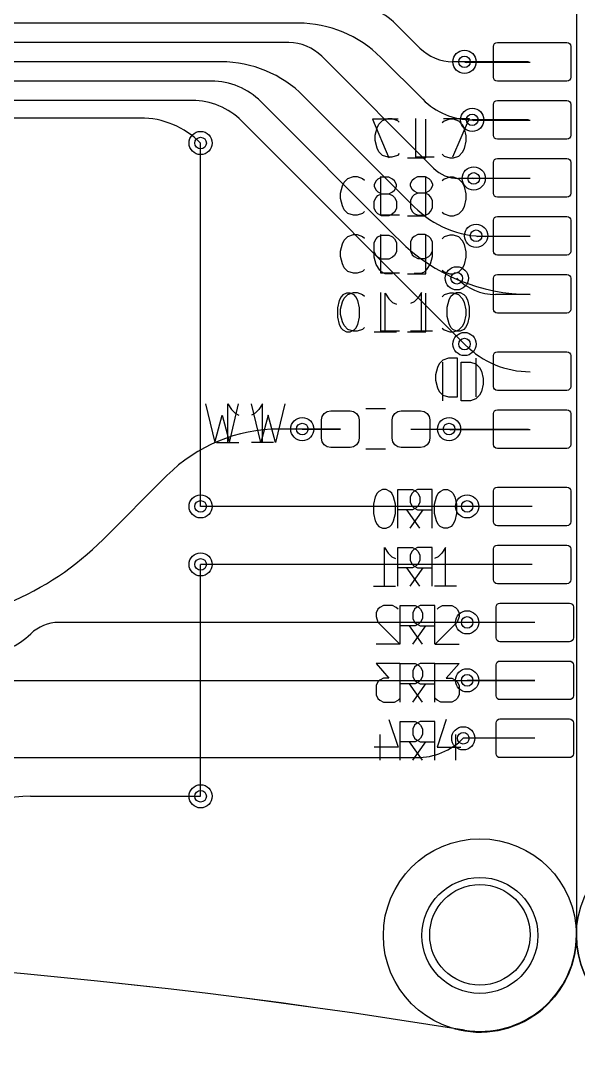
# Model space of a CAD drawing. Header units: millimetres. Extents: x -220 to 263, y -14 to 135.
# Drawn here: x 151.33 to 165.77, y 11.5 to 38.17 of the extents above; entities that cross this region are included whole.
import ezdxf

# ---------------------------------------------------------------- set-up
doc = ezdxf.new("R2010")
doc.units = ezdxf.units.MM
doc.layers.get('0').update_dxf_attribs({"color": 96, "lineweight": 25, "true_color": 0x008000})
for name, color, linetype, lineweight, true_color in [('livello 10', 6, 'Continuous', 25, 0xff00ff), ('livello 11', 30, 'Continuous', 25, 0xff7f00), ('livello 12', 253, 'Continuous', 25, 0xa0a0a4), ('livello 8', 18, 'Continuous', 25, 0x000000), ('livello 9', 18, 'Continuous', 25, 0x000000)]:
    doc.layers.add(name, color=color, linetype=linetype, lineweight=lineweight, true_color=true_color)

msp = doc.modelspace()

# ---------------------------------------------------------------- linework, layer by layer
at = {"flags": 128}
msp.add_lwpolyline([(165.722, 121.5), (165.722, 14.516)], dxfattribs=at)
for centre in [(163.222, 14.5), (168.222, 14.5)]:
    msp.add_circle(centre, 2.5)
for centre, radius, start, end in [((163.222, 14.516), 2.5, 260.7354, 0), ((135.898, -152.987), 167.216, 80.73541, 122.39677)]:
    msp.add_arc(centre, radius, start, end)
at = {"layer": 'livello 10', "flags": 128}
msp.add_lwpolyline([(165.722, 121.5), (165.722, 14.516)], dxfattribs=at)
at = {"layer": 'livello 10'}
msp.add_circle((163.222, 14.516), 1.3, dxfattribs=at)
for centre, radius, start, end in [((163.222, 14.516), 2.5, 260.7354, 0), ((135.898, -152.987), 167.216, 80.73541, 122.39677)]:
    msp.add_arc(centre, radius, start, end, dxfattribs=at)
at = {"layer": 'livello 11', "color": 250, "true_color": 0x2f2d31, "flags": 128}
msp.add_lwpolyline([(165.722, 121.5), (165.722, 14.516)], dxfattribs=at)
at = {"layer": 'livello 11', "color": 139, "true_color": 0x174d58, "flags": 128}
for points in [[(161.105, 35.615), (160.439, 35.615)], [(160.439, 35.615), (160.867, 34.615)], [(161.82, 34.615), (161.82, 35.615)], [(162.296, 35.568), (162.248, 35.52)], [(162.439, 35.615), (162.296, 35.568)], [(162.534, 35.615), (162.439, 35.615)], [(162.677, 35.568), (162.534, 35.615)], [(162.772, 35.472), (162.677, 35.568)], [(162.82, 35.377), (162.772, 35.472)], [(162.867, 35.187), (162.82, 35.377)], [(162.82, 34.853), (162.867, 35.044)], [(162.867, 35.044), (162.867, 35.187)], [(162.248, 34.71), (162.296, 34.663)], [(162.677, 34.663), (162.772, 34.758)], [(162.772, 34.758), (162.82, 34.853)], [(161.344, 34.615), (161.82, 34.615)], [(162.296, 34.663), (162.439, 34.615)], [(162.439, 34.615), (162.534, 34.615)], [(162.534, 34.615), (162.677, 34.663)], [(160.534, 34.02), (160.486, 33.925)], [(160.486, 33.925), (160.486, 33.877)], [(160.486, 33.877), (160.534, 33.782)], [(160.582, 34.068), (160.534, 34.02)], [(160.677, 34.115), (160.582, 34.068)], [(160.867, 34.115), (160.677, 34.115)], [(160.963, 34.068), (160.867, 34.115)], [(161.01, 34.02), (160.963, 34.068)], [(161.058, 33.925), (161.01, 34.02)], [(161.01, 33.782), (161.058, 33.877)], [(161.058, 33.877), (161.058, 33.925)], [(161.82, 33.115), (161.82, 34.115)], [(162.296, 34.068), (162.248, 34.02)], [(162.439, 34.115), (162.296, 34.068)], [(162.534, 34.115), (162.439, 34.115)], [(162.677, 34.068), (162.534, 34.115)], [(162.772, 33.972), (162.677, 34.068)], [(162.82, 33.877), (162.772, 33.972)], [(162.867, 33.687), (162.82, 33.877)], [(160.534, 33.782), (160.582, 33.734)], [(160.534, 33.591), (160.582, 33.639)], [(160.582, 33.734), (160.677, 33.687)], [(160.582, 33.639), (160.677, 33.687)], [(160.677, 33.687), (160.867, 33.687)], [(160.867, 33.687), (160.963, 33.734)], [(160.867, 33.687), (160.963, 33.639)], [(160.963, 33.734), (161.01, 33.782)], [(160.963, 33.639), (161.01, 33.591)], [(162.867, 33.544), (162.867, 33.687)], [(160.486, 33.496), (160.534, 33.591)], [(160.486, 33.306), (160.486, 33.496)], [(161.01, 33.591), (161.058, 33.496)], [(161.058, 33.496), (161.058, 33.306)], [(162.772, 33.258), (162.82, 33.353)], [(162.82, 33.353), (162.867, 33.544)], [(160.534, 33.21), (160.486, 33.306)], [(160.582, 33.163), (160.534, 33.21)], [(160.677, 33.115), (160.582, 33.163)], [(160.867, 33.115), (160.677, 33.115)], [(160.963, 33.163), (160.867, 33.115)], [(161.01, 33.21), (160.963, 33.163)], [(161.058, 33.306), (161.01, 33.21)], [(161.344, 33.115), (161.82, 33.115)], [(162.248, 33.21), (162.296, 33.163)], [(162.296, 33.163), (162.439, 33.115)], [(162.439, 33.115), (162.534, 33.115)], [(162.534, 33.115), (162.677, 33.163)], [(162.677, 33.163), (162.772, 33.258)], [(160.534, 32.52), (160.582, 32.568)], [(160.582, 32.568), (160.677, 32.615)], [(160.677, 32.615), (160.867, 32.615)], [(160.867, 32.615), (160.963, 32.568)], [(160.963, 32.568), (161.01, 32.52)], [(161.82, 31.615), (161.82, 32.615)], [(162.296, 32.568), (162.248, 32.52)], [(162.439, 32.615), (162.296, 32.568)], [(162.534, 32.615), (162.439, 32.615)], [(162.677, 32.568), (162.534, 32.615)], [(162.772, 32.472), (162.677, 32.568)], [(160.486, 32.425), (160.534, 32.52)], [(160.486, 32.044), (160.486, 32.425)], [(161.01, 32.52), (161.058, 32.425)], [(161.058, 32.425), (161.058, 32.187)], [(162.82, 32.377), (162.772, 32.472)], [(162.867, 32.187), (162.82, 32.377)], [(160.534, 32.091), (160.486, 32.187)], [(160.534, 31.853), (160.486, 32.044)], [(160.582, 32.044), (160.534, 32.091)], [(160.677, 31.996), (160.582, 32.044)], [(160.963, 32.044), (160.867, 31.996)], [(161.01, 32.091), (160.963, 32.044)], [(161.058, 32.187), (161.01, 32.091)], [(162.82, 31.853), (162.867, 32.044)], [(162.867, 32.044), (162.867, 32.187)], [(160.629, 31.71), (160.534, 31.853)], [(160.867, 31.996), (160.677, 31.996)], [(162.677, 31.663), (162.772, 31.758)], [(162.772, 31.758), (162.82, 31.853)], [(160.677, 31.663), (160.629, 31.71)], [(160.772, 31.615), (160.677, 31.663)], [(160.963, 31.615), (160.772, 31.615)], [(161.344, 31.615), (161.82, 31.615)], [(162.248, 31.71), (162.296, 31.663)], [(162.296, 31.663), (162.439, 31.615)], [(162.439, 31.615), (162.534, 31.615)], [(162.534, 31.615), (162.677, 31.663)], [(159.629, 31.02), (159.582, 30.925)], [(159.677, 31.068), (159.629, 31.02)], [(159.772, 31.115), (159.677, 31.068)], [(159.867, 31.115), (159.772, 31.115)], [(159.963, 31.068), (159.867, 31.115)], [(160.01, 31.02), (159.963, 31.068)], [(160.058, 30.925), (160.01, 31.02)], [(160.772, 30.115), (160.772, 31.115)], [(160.772, 31.115), (160.867, 30.972)], [(160.867, 30.972), (160.963, 30.877)], [(161.82, 30.115), (161.82, 31.115)], [(162.296, 31.068), (162.248, 31.02)], [(162.439, 31.115), (162.296, 31.068)], [(162.534, 31.115), (162.439, 31.115)], [(162.677, 31.068), (162.534, 31.115)], [(162.772, 30.972), (162.677, 31.068)], [(162.82, 30.877), (162.772, 30.972)], [(159.582, 30.925), (159.534, 30.734)], [(159.534, 30.734), (159.534, 30.496)], [(160.105, 30.734), (160.058, 30.925)], [(160.105, 30.496), (160.105, 30.734)], [(160.963, 30.877), (161.058, 30.829)], [(162.867, 30.687), (162.82, 30.877)], [(162.867, 30.544), (162.867, 30.687)], [(159.534, 30.496), (159.582, 30.306)], [(160.058, 30.306), (160.105, 30.496)], [(162.82, 30.353), (162.867, 30.544)], [(159.582, 30.306), (159.629, 30.21)], [(159.629, 30.21), (159.677, 30.163)], [(159.677, 30.163), (159.772, 30.115)], [(159.867, 30.115), (159.963, 30.163)], [(159.963, 30.163), (160.01, 30.21)], [(160.01, 30.21), (160.058, 30.306)], [(162.248, 30.21), (162.296, 30.163)], [(162.296, 30.163), (162.439, 30.115)], [(162.534, 30.115), (162.677, 30.163)], [(162.677, 30.163), (162.772, 30.258)], [(162.772, 30.258), (162.82, 30.353)], [(159.772, 30.115), (159.867, 30.115)], [(160.486, 30.115), (161.058, 30.115)], [(161.344, 30.115), (161.82, 30.115)], [(162.439, 30.115), (162.534, 30.115)], [(162.264, 29.384), (162.169, 29.289)], [(162.407, 29.432), (162.264, 29.384)], [(162.645, 29.432), (162.407, 29.432)], [(162.645, 28.432), (162.645, 29.432)], [(163.121, 28.432), (163.121, 29.432)], [(162.121, 29.194), (162.074, 29.003)], [(162.169, 29.289), (162.121, 29.194)], [(162.074, 29.003), (162.074, 28.86)], [(162.074, 28.86), (162.121, 28.67)], [(162.121, 28.67), (162.169, 28.575)], [(162.169, 28.575), (162.264, 28.479)], [(162.264, 28.479), (162.407, 28.432)], [(162.407, 28.432), (162.645, 28.432)], [(156.692, 27.248), (156.692, 28.248)], [(156.692, 28.248), (156.787, 28.105)], [(156.787, 28.105), (156.882, 28.01)], [(156.882, 28.01), (156.977, 27.962)], [(157.549, 27.248), (157.311, 28.248)], [(158.168, 28.248), (157.93, 27.248)], [(160.777, 28.121), (160.268, 28.121)], [(157.739, 27.962), (157.549, 27.248)], [(157.93, 27.248), (157.739, 27.962)], [(156.406, 27.248), (156.977, 27.248)], [(160.777, 27.076), (160.268, 27.076)], [(160.56, 25.939), (160.512, 25.844)], [(160.607, 25.987), (160.56, 25.939)], [(160.703, 26.034), (160.607, 25.987)], [(160.798, 26.034), (160.703, 26.034)], [(160.893, 25.987), (160.798, 26.034)], [(160.941, 25.939), (160.893, 25.987)], [(160.988, 25.844), (160.941, 25.939)], [(161.464, 25.939), (161.417, 25.844)], [(161.512, 25.987), (161.464, 25.939)], [(161.607, 26.034), (161.512, 25.987)], [(161.988, 26.034), (161.607, 26.034)], [(161.988, 25.034), (161.988, 26.034)], [(160.512, 25.844), (160.464, 25.653)], [(160.464, 25.653), (160.464, 25.415)], [(161.036, 25.653), (160.988, 25.844)], [(161.036, 25.415), (161.036, 25.653)], [(161.417, 25.844), (161.417, 25.701)], [(161.417, 25.701), (161.464, 25.606)], [(161.464, 25.606), (161.512, 25.558)], [(160.464, 25.415), (160.512, 25.225)], [(160.988, 25.225), (161.036, 25.415)], [(161.417, 25.034), (161.75, 25.511)], [(161.512, 25.558), (161.607, 25.511)], [(161.607, 25.511), (161.988, 25.511)], [(160.512, 25.225), (160.56, 25.13)], [(160.56, 25.13), (160.607, 25.082)], [(160.607, 25.082), (160.703, 25.034)], [(160.798, 25.034), (160.893, 25.082)], [(160.893, 25.082), (160.941, 25.13)], [(160.941, 25.13), (160.988, 25.225)], [(160.703, 25.034), (160.798, 25.034)], [(160.75, 23.534), (160.75, 24.534)], [(160.75, 24.534), (160.845, 24.391)], [(161.607, 24.534), (161.512, 24.487)], [(161.988, 24.534), (161.607, 24.534)], [(161.988, 23.534), (161.988, 24.534)], [(160.845, 24.391), (160.941, 24.296)], [(160.941, 24.296), (161.036, 24.249)], [(161.464, 24.439), (161.417, 24.344)], [(161.417, 24.344), (161.417, 24.201)], [(161.512, 24.487), (161.464, 24.439)], [(161.417, 24.201), (161.464, 24.106)], [(161.417, 23.534), (161.75, 24.011)], [(161.464, 24.106), (161.512, 24.058)], [(161.512, 24.058), (161.607, 24.011)], [(161.607, 24.011), (161.988, 24.011)], [(160.464, 23.534), (161.036, 23.534)], [(160.579, 22.939), (160.532, 22.844)], [(160.627, 22.986), (160.579, 22.939)], [(160.722, 23.034), (160.627, 22.986)], [(160.96, 23.034), (160.722, 23.034)], [(161.056, 22.986), (160.96, 23.034)], [(161.103, 22.939), (161.056, 22.986)], [(161.532, 22.939), (161.484, 22.844)], [(161.579, 22.986), (161.532, 22.939)], [(161.675, 23.034), (161.579, 22.986)], [(162.056, 23.034), (161.675, 23.034)], [(162.056, 22.034), (162.056, 23.034)], [(160.532, 22.844), (160.532, 22.748)], [(160.532, 22.748), (160.579, 22.605)], [(161.484, 22.844), (161.484, 22.701)], [(161.484, 22.701), (161.532, 22.605)], [(160.579, 22.605), (161.151, 22.034)], [(161.484, 22.034), (161.818, 22.51)], [(161.532, 22.605), (161.579, 22.558)], [(161.579, 22.558), (161.675, 22.51)], [(161.675, 22.51), (162.056, 22.51)], [(161.151, 22.034), (160.532, 22.034)], [(161.151, 21.534), (160.532, 21.534)], [(160.532, 21.534), (160.865, 21.153)], [(161.532, 21.439), (161.484, 21.344)], [(161.484, 21.344), (161.484, 21.201)], [(161.579, 21.486), (161.532, 21.439)], [(161.675, 21.534), (161.579, 21.486)], [(162.056, 21.534), (161.675, 21.534)], [(162.056, 20.534), (162.056, 21.534)], [(160.627, 21.105), (160.579, 21.058)], [(160.722, 21.153), (160.627, 21.105)], [(160.865, 21.153), (160.722, 21.153)], [(161.484, 21.201), (161.532, 21.105)], [(161.532, 21.105), (161.579, 21.058)], [(160.579, 21.058), (160.532, 20.963)], [(160.532, 20.963), (160.532, 20.725)], [(161.484, 20.534), (161.818, 21.01)], [(161.579, 21.058), (161.675, 21.01)], [(161.675, 21.01), (162.056, 21.01)], [(160.532, 20.725), (160.579, 20.629)], [(160.579, 20.629), (160.627, 20.582)], [(160.627, 20.582), (160.722, 20.534)], [(160.722, 20.534), (161.008, 20.534)], [(161.008, 20.534), (161.103, 20.582)], [(161.103, 20.582), (161.151, 20.629)], [(160.865, 20.082), (161.103, 19.367)], [(161.675, 20.034), (161.579, 19.986)], [(162.056, 20.034), (161.675, 20.034)], [(162.056, 19.034), (162.056, 20.034)], [(161.532, 19.939), (161.484, 19.844)], [(161.484, 19.844), (161.484, 19.701)], [(161.579, 19.986), (161.532, 19.939)], [(160.627, 19.701), (160.627, 19.034)], [(161.484, 19.701), (161.532, 19.605)], [(161.484, 19.034), (161.818, 19.51)], [(161.532, 19.605), (161.579, 19.558)], [(161.579, 19.558), (161.675, 19.51)], [(161.675, 19.51), (162.056, 19.51)], [(161.103, 19.367), (160.484, 19.367)]]:
    msp.add_lwpolyline(points, dxfattribs=at)
at = {"layer": 'livello 11', "color": 168, "true_color": 0x0d115e, "flags": 128}
for points in [[(160.561, 35.394), (160.608, 35.489)], [(160.608, 35.489), (160.703, 35.584)], [(160.703, 35.584), (160.846, 35.632)], [(160.846, 35.632), (160.941, 35.632)], [(160.941, 35.632), (161.084, 35.584)], [(161.084, 35.584), (161.132, 35.536)], [(161.561, 34.632), (161.561, 35.632)], [(162.275, 35.632), (162.941, 35.632)], [(162.941, 35.632), (162.513, 34.632)], [(160.513, 35.203), (160.561, 35.394)], [(160.513, 35.06), (160.513, 35.203)], [(160.561, 34.87), (160.513, 35.06)], [(160.608, 34.774), (160.561, 34.87)], [(160.703, 34.679), (160.608, 34.774)], [(160.846, 34.632), (160.703, 34.679)], [(161.084, 34.679), (160.941, 34.632)], [(161.132, 34.727), (161.084, 34.679)], [(160.941, 34.632), (160.846, 34.632)], [(162.037, 34.632), (161.561, 34.632)], [(159.803, 34.084), (159.946, 34.132)], [(159.946, 34.132), (160.042, 34.132)], [(160.042, 34.132), (160.184, 34.084)], [(160.661, 33.132), (160.661, 34.132)], [(161.518, 34.084), (161.613, 34.132)], [(161.613, 34.132), (161.803, 34.132)], [(161.803, 34.132), (161.899, 34.084)], [(159.613, 33.703), (159.661, 33.894)], [(159.661, 33.894), (159.708, 33.989)], [(159.708, 33.989), (159.803, 34.084)], [(160.184, 34.084), (160.232, 34.036)], [(161.423, 33.941), (161.47, 34.036)], [(161.423, 33.894), (161.423, 33.941)], [(161.47, 33.798), (161.423, 33.894)], [(161.47, 34.036), (161.518, 34.084)], [(161.899, 34.084), (161.946, 34.036)], [(161.946, 34.036), (161.994, 33.941)], [(161.994, 33.894), (161.946, 33.798)], [(161.994, 33.941), (161.994, 33.894)], [(159.613, 33.56), (159.613, 33.703)], [(161.47, 33.608), (161.423, 33.513)], [(161.518, 33.751), (161.47, 33.798)], [(161.518, 33.655), (161.47, 33.608)], [(161.613, 33.703), (161.518, 33.751)], [(161.613, 33.703), (161.518, 33.655)], [(161.803, 33.703), (161.613, 33.703)], [(161.899, 33.751), (161.803, 33.703)], [(161.899, 33.655), (161.803, 33.703)], [(161.946, 33.798), (161.899, 33.751)], [(161.946, 33.608), (161.899, 33.655)], [(161.994, 33.513), (161.946, 33.608)], [(159.661, 33.37), (159.613, 33.56)], [(159.708, 33.274), (159.661, 33.37)], [(161.423, 33.513), (161.423, 33.322)], [(161.994, 33.322), (161.994, 33.513)], [(159.803, 33.179), (159.708, 33.274)], [(159.946, 33.132), (159.803, 33.179)], [(160.042, 33.132), (159.946, 33.132)], [(160.184, 33.179), (160.042, 33.132)], [(160.232, 33.227), (160.184, 33.179)], [(161.137, 33.132), (160.661, 33.132)], [(161.423, 33.322), (161.47, 33.227)], [(161.47, 33.227), (161.518, 33.179)], [(161.518, 33.179), (161.613, 33.132)], [(161.613, 33.132), (161.803, 33.132)], [(161.803, 33.132), (161.899, 33.179)], [(161.899, 33.179), (161.946, 33.227)], [(161.946, 33.227), (161.994, 33.322)], [(159.708, 32.489), (159.803, 32.584)], [(159.803, 32.584), (159.946, 32.632)], [(159.946, 32.632), (160.042, 32.632)], [(160.042, 32.632), (160.184, 32.584)], [(160.184, 32.584), (160.232, 32.536)], [(160.661, 31.632), (160.661, 32.632)], [(161.47, 32.536), (161.423, 32.441)], [(161.518, 32.584), (161.47, 32.536)], [(161.613, 32.632), (161.518, 32.584)], [(161.803, 32.632), (161.613, 32.632)], [(161.899, 32.584), (161.803, 32.632)], [(161.946, 32.536), (161.899, 32.584)], [(161.994, 32.441), (161.946, 32.536)], [(159.613, 32.203), (159.661, 32.394)], [(159.661, 32.394), (159.708, 32.489)], [(161.423, 32.441), (161.423, 32.203)], [(161.994, 32.06), (161.994, 32.441)], [(159.613, 32.06), (159.613, 32.203)], [(159.661, 31.87), (159.613, 32.06)], [(161.423, 32.203), (161.47, 32.108)], [(161.47, 32.108), (161.518, 32.06)], [(161.518, 32.06), (161.613, 32.013)], [(161.613, 32.013), (161.803, 32.013)], [(161.803, 32.013), (161.899, 32.06)], [(161.899, 32.06), (161.946, 32.108)], [(161.946, 32.108), (161.994, 32.203)], [(161.946, 31.87), (161.994, 32.06)], [(159.708, 31.774), (159.661, 31.87)], [(159.803, 31.679), (159.708, 31.774)], [(161.851, 31.727), (161.946, 31.87)], [(159.946, 31.632), (159.803, 31.679)], [(160.042, 31.632), (159.946, 31.632)], [(160.184, 31.679), (160.042, 31.632)], [(160.232, 31.727), (160.184, 31.679)], [(161.137, 31.632), (160.661, 31.632)], [(161.518, 31.632), (161.708, 31.632)], [(161.708, 31.632), (161.803, 31.679)], [(161.803, 31.679), (161.851, 31.727)], [(159.661, 30.894), (159.708, 30.989)], [(159.708, 30.989), (159.803, 31.084)], [(159.803, 31.084), (159.946, 31.132)], [(159.946, 31.132), (160.042, 31.132)], [(160.042, 31.132), (160.184, 31.084)], [(160.184, 31.084), (160.232, 31.036)], [(160.661, 30.132), (160.661, 31.132)], [(161.613, 30.989), (161.518, 30.894)], [(161.708, 31.132), (161.613, 30.989)], [(161.708, 30.132), (161.708, 31.132)], [(162.375, 30.751), (162.423, 30.941)], [(162.423, 30.941), (162.47, 31.036)], [(162.47, 31.036), (162.518, 31.084)], [(162.518, 31.084), (162.613, 31.132)], [(162.613, 31.132), (162.708, 31.132)], [(162.708, 31.132), (162.803, 31.084)], [(162.803, 31.084), (162.851, 31.036)], [(162.851, 31.036), (162.899, 30.941)], [(162.899, 30.941), (162.946, 30.751)], [(159.613, 30.703), (159.661, 30.894)], [(159.613, 30.56), (159.613, 30.703)], [(161.518, 30.894), (161.423, 30.846)], [(162.375, 30.513), (162.375, 30.751)], [(162.946, 30.751), (162.946, 30.513)], [(159.661, 30.37), (159.613, 30.56)], [(162.423, 30.322), (162.375, 30.513)], [(162.946, 30.513), (162.899, 30.322)], [(159.708, 30.274), (159.661, 30.37)], [(159.803, 30.179), (159.708, 30.274)], [(159.946, 30.132), (159.803, 30.179)], [(160.042, 30.132), (159.946, 30.132)], [(160.184, 30.179), (160.042, 30.132)], [(160.232, 30.227), (160.184, 30.179)], [(161.137, 30.132), (160.661, 30.132)], [(161.994, 30.132), (161.423, 30.132)], [(162.47, 30.227), (162.423, 30.322)], [(162.518, 30.179), (162.47, 30.227)], [(162.613, 30.132), (162.518, 30.179)], [(162.708, 30.132), (162.613, 30.132)], [(162.803, 30.179), (162.708, 30.132)], [(162.851, 30.227), (162.803, 30.179)], [(162.899, 30.322), (162.851, 30.227)], [(162.261, 28.332), (162.261, 29.332)], [(162.737, 28.332), (162.737, 29.332)], [(162.737, 29.332), (162.975, 29.332)], [(162.975, 29.332), (163.118, 29.284)], [(163.118, 29.284), (163.213, 29.189)], [(163.213, 29.189), (163.261, 29.094)], [(163.261, 29.094), (163.308, 28.903)], [(163.308, 28.903), (163.308, 28.76)], [(163.261, 28.57), (163.213, 28.475)], [(163.308, 28.76), (163.261, 28.57)], [(162.975, 28.332), (162.737, 28.332)], [(163.118, 28.379), (162.975, 28.332)], [(163.213, 28.475), (163.118, 28.379)], [(156.117, 28.248), (156.355, 27.248)], [(156.736, 27.248), (156.974, 28.248)], [(157.403, 28.01), (157.307, 27.962)], [(157.498, 28.105), (157.403, 28.01)], [(157.593, 28.248), (157.498, 28.105)], [(157.593, 27.248), (157.593, 28.248)], [(160.777, 28.121), (160.268, 28.121)], [(156.355, 27.248), (156.545, 27.962)], [(156.545, 27.962), (156.736, 27.248)], [(157.879, 27.248), (157.307, 27.248)], [(160.777, 27.076), (160.268, 27.076)], [(161.094, 25.034), (161.094, 26.034)], [(161.094, 26.034), (161.474, 26.034)], [(161.474, 26.034), (161.57, 25.987)], [(161.57, 25.987), (161.617, 25.939)], [(161.617, 25.939), (161.665, 25.844)], [(162.094, 25.844), (162.141, 25.939)], [(162.141, 25.939), (162.189, 25.987)], [(162.189, 25.987), (162.284, 26.034)], [(162.284, 26.034), (162.379, 26.034)], [(162.379, 26.034), (162.474, 25.987)], [(162.474, 25.987), (162.522, 25.939)], [(162.522, 25.939), (162.57, 25.844)], [(161.617, 25.606), (161.57, 25.558)], [(161.665, 25.701), (161.617, 25.606)], [(161.665, 25.844), (161.665, 25.701)], [(162.046, 25.653), (162.094, 25.844)], [(162.046, 25.415), (162.046, 25.653)], [(162.57, 25.844), (162.617, 25.653)], [(162.617, 25.653), (162.617, 25.415)], [(161.474, 25.511), (161.094, 25.511)], [(161.665, 25.034), (161.332, 25.511)], [(161.57, 25.558), (161.474, 25.511)], [(162.094, 25.225), (162.046, 25.415)], [(162.617, 25.415), (162.57, 25.225)], [(162.141, 25.13), (162.094, 25.225)], [(162.189, 25.082), (162.141, 25.13)], [(162.284, 25.034), (162.189, 25.082)], [(162.474, 25.082), (162.379, 25.034)], [(162.522, 25.13), (162.474, 25.082)], [(162.57, 25.225), (162.522, 25.13)], [(162.379, 25.034), (162.284, 25.034)], [(161.094, 23.534), (161.094, 24.534)], [(161.094, 24.534), (161.474, 24.534)], [(161.474, 24.534), (161.57, 24.487)], [(162.332, 24.534), (162.236, 24.391)], [(162.332, 23.534), (162.332, 24.534)], [(161.57, 24.487), (161.617, 24.439)], [(161.617, 24.439), (161.665, 24.344)], [(161.665, 24.344), (161.665, 24.201)], [(162.141, 24.296), (162.046, 24.249)], [(162.236, 24.391), (162.141, 24.296)], [(161.474, 24.011), (161.094, 24.011)], [(161.665, 23.534), (161.332, 24.011)], [(161.57, 24.058), (161.474, 24.011)], [(161.617, 24.106), (161.57, 24.058)], [(161.665, 24.201), (161.617, 24.106)], [(162.617, 23.534), (162.046, 23.534)], [(161.161, 22.034), (161.161, 23.034)], [(161.161, 23.034), (161.542, 23.034)], [(161.542, 23.034), (161.637, 22.986)], [(161.637, 22.986), (161.685, 22.939)], [(161.685, 22.939), (161.732, 22.844)], [(162.113, 22.939), (162.161, 22.986)], [(162.161, 22.986), (162.256, 23.034)], [(162.256, 23.034), (162.494, 23.034)], [(162.494, 23.034), (162.589, 22.986)], [(162.589, 22.986), (162.637, 22.939)], [(162.637, 22.939), (162.685, 22.844)], [(161.732, 22.701), (161.685, 22.605)], [(161.732, 22.844), (161.732, 22.701)], [(162.685, 22.748), (162.637, 22.605)], [(162.685, 22.844), (162.685, 22.748)], [(161.542, 22.51), (161.161, 22.51)], [(161.732, 22.034), (161.399, 22.51)], [(161.637, 22.558), (161.542, 22.51)], [(161.685, 22.605), (161.637, 22.558)], [(162.637, 22.605), (162.066, 22.034)], [(162.066, 22.034), (162.685, 22.034)], [(161.161, 20.534), (161.161, 21.534)], [(161.161, 21.534), (161.542, 21.534)], [(161.542, 21.534), (161.637, 21.486)], [(161.637, 21.486), (161.685, 21.439)], [(161.685, 21.439), (161.732, 21.344)], [(161.732, 21.344), (161.732, 21.201)], [(162.066, 21.534), (162.685, 21.534)], [(162.685, 21.534), (162.351, 21.153)], [(161.685, 21.105), (161.637, 21.058)], [(161.732, 21.201), (161.685, 21.105)], [(162.351, 21.153), (162.494, 21.153)], [(162.494, 21.153), (162.589, 21.105)], [(162.589, 21.105), (162.637, 21.058)], [(161.542, 21.01), (161.161, 21.01)], [(161.732, 20.534), (161.399, 21.01)], [(161.637, 21.058), (161.542, 21.01)], [(162.637, 21.058), (162.685, 20.963)], [(162.685, 20.963), (162.685, 20.725)], [(162.113, 20.582), (162.066, 20.629)], [(162.208, 20.534), (162.113, 20.582)], [(162.494, 20.534), (162.208, 20.534)], [(162.589, 20.582), (162.494, 20.534)], [(162.637, 20.629), (162.589, 20.582)], [(162.685, 20.725), (162.637, 20.629)], [(161.161, 19.034), (161.161, 20.034)], [(161.161, 20.034), (161.542, 20.034)], [(161.542, 20.034), (161.637, 19.986)], [(162.351, 20.082), (162.113, 19.367)], [(161.637, 19.986), (161.685, 19.939)], [(161.685, 19.939), (161.732, 19.844)], [(161.732, 19.844), (161.732, 19.701)], [(161.542, 19.51), (161.161, 19.51)], [(161.732, 19.034), (161.399, 19.51)], [(161.637, 19.558), (161.542, 19.51)], [(161.685, 19.605), (161.637, 19.558)], [(161.732, 19.701), (161.685, 19.605)], [(162.589, 19.701), (162.589, 19.034)], [(162.113, 19.367), (162.732, 19.367)]]:
    msp.add_lwpolyline(points, dxfattribs=at)
at = {"layer": 'livello 11', "color": 250, "true_color": 0x2f2d31, "flags": 128}
for points in [[(162.548, 12.092, 0.497518), (165.722, 14.508)], [(162.819, 12.048, 0.46241), (165.722, 14.516)], [(162.819, 12.048, 0.183811), (46.307, -11.796)]]:
    msp.add_lwpolyline(points, format="xyb", dxfattribs=at)
at = {"layer": 'livello 11', "color": 250, "true_color": 0x2f2d31}
msp.add_circle((163.222, 14.5), 1.5, dxfattribs=at)
at = {"layer": 'livello 12', "flags": 128}
msp.add_lwpolyline([(165.722, 121.5), (165.722, 14.5)], dxfattribs=at)
at = {"layer": 'livello 12'}
msp.add_arc((168.222, 14.5), 2.5, 180, 270, dxfattribs=at)
at = {"layer": 'livello 8', "color": 163, "true_color": 0x4d7fc4, "flags": 128}
for points in [[(163.574, 37.499), (163.582, 37.537), (163.603, 37.57), (163.636, 37.591), (163.674, 37.599), (165.474, 37.599), (165.512, 37.591), (165.545, 37.57), (165.566, 37.537), (165.574, 37.499), (165.574, 36.699), (165.566, 36.661), (165.545, 36.628), (165.512, 36.607), (165.474, 36.599), (163.674, 36.599), (163.636, 36.607), (163.603, 36.628), (163.582, 36.661), (163.574, 36.699), (163.574, 37.499)], [(164.523, 37.082), (162.862, 37.082)], [(163.574, 35.999), (163.582, 36.037), (163.603, 36.07), (163.636, 36.091), (163.674, 36.099), (165.474, 36.099), (165.512, 36.091), (165.545, 36.07), (165.566, 36.037), (165.574, 35.999), (165.574, 35.199), (165.566, 35.161), (165.545, 35.128), (165.512, 35.107), (165.474, 35.099), (163.674, 35.099), (163.636, 35.107), (163.603, 35.128), (163.582, 35.161), (163.574, 35.199), (163.574, 35.999)], [(164.523, 35.582), (163.062, 35.582)], [(155.991, 25.599), (155.991, 34.999)], [(163.574, 34.499), (163.582, 34.537), (163.603, 34.57), (163.636, 34.591), (163.674, 34.599), (165.474, 34.599), (165.512, 34.591), (165.545, 34.57), (165.566, 34.537), (165.574, 34.499), (165.574, 33.699), (165.566, 33.661), (165.545, 33.628), (165.512, 33.607), (165.474, 33.599), (163.674, 33.599), (163.636, 33.607), (163.603, 33.628), (163.582, 33.661), (163.574, 33.699), (163.574, 34.499)], [(164.523, 34.082), (163.062, 34.082)], [(163.574, 32.999), (163.582, 33.037), (163.603, 33.07), (163.636, 33.091), (163.674, 33.099), (165.474, 33.099), (165.512, 33.091), (165.545, 33.07), (165.566, 33.037), (165.574, 32.999), (165.574, 32.199), (165.566, 32.161), (165.545, 32.128), (165.512, 32.107), (165.474, 32.099), (163.674, 32.099), (163.636, 32.107), (163.603, 32.128), (163.582, 32.161), (163.574, 32.199), (163.574, 32.999)], [(164.523, 32.582), (163.162, 32.582)], [(163.574, 31.499), (163.582, 31.537), (163.603, 31.57), (163.636, 31.591), (163.674, 31.599), (165.474, 31.599), (165.512, 31.591), (165.545, 31.57), (165.566, 31.537), (165.574, 31.499), (165.574, 30.699), (165.566, 30.661), (165.545, 30.628), (165.512, 30.607), (165.474, 30.599), (163.674, 30.599), (163.636, 30.607), (163.603, 30.628), (163.582, 30.661), (163.574, 30.699), (163.574, 31.499)], [(164.523, 31.082), (163.628, 31.082)], [(162.844, 29.778), (162.823, 29.799)], [(163.574, 29.499), (163.582, 29.537), (163.603, 29.57), (163.636, 29.591), (163.674, 29.599), (165.474, 29.599), (165.512, 29.591), (165.545, 29.57), (165.566, 29.537), (165.574, 29.499), (165.574, 28.699), (165.566, 28.661), (165.545, 28.628), (165.512, 28.607), (165.474, 28.599), (163.674, 28.599), (163.636, 28.607), (163.603, 28.628), (163.582, 28.661), (163.574, 28.699), (163.574, 29.499)], [(160.098, 27.361), (160.079, 27.271), (160.028, 27.194), (159.951, 27.142), (159.86, 27.124), (159.36, 27.124), (159.269, 27.142), (159.192, 27.194), (159.141, 27.271), (159.123, 27.361), (159.123, 27.836), (159.141, 27.927), (159.192, 28.004), (159.269, 28.056), (159.36, 28.074), (159.86, 28.074), (159.951, 28.056), (160.028, 28.004), (160.079, 27.927), (160.098, 27.836), (160.098, 27.361)], [(161.923, 27.361), (161.904, 27.271), (161.853, 27.194), (161.776, 27.142), (161.685, 27.124), (161.185, 27.124), (161.094, 27.142), (161.017, 27.194), (160.966, 27.271), (160.948, 27.361), (160.948, 27.836), (160.966, 27.927), (161.017, 28.004), (161.094, 28.056), (161.185, 28.074), (161.685, 28.074), (161.776, 28.056), (161.853, 28.004), (161.904, 27.927), (161.923, 27.836), (161.923, 27.361)], [(163.574, 27.999), (163.582, 28.037), (163.603, 28.07), (163.636, 28.091), (163.674, 28.099), (165.474, 28.099), (165.512, 28.091), (165.545, 28.07), (165.566, 28.037), (165.574, 27.999), (165.574, 27.199), (165.566, 27.161), (165.545, 27.128), (165.512, 27.107), (165.474, 27.099), (163.674, 27.099), (163.636, 27.107), (163.603, 27.128), (163.582, 27.161), (163.574, 27.199), (163.574, 27.999)], [(158.623, 27.599), (159.61, 27.599)], [(161.435, 27.599), (162.423, 27.599)], [(164.523, 27.582), (162.462, 27.582)], [(163.574, 25.999), (163.582, 26.037), (163.603, 26.07), (163.636, 26.091), (163.674, 26.099), (165.474, 26.099), (165.512, 26.091), (165.545, 26.07), (165.566, 26.037), (165.574, 25.999), (165.574, 25.199), (165.566, 25.161), (165.545, 25.128), (165.512, 25.107), (165.474, 25.099), (163.674, 25.099), (163.636, 25.107), (163.603, 25.128), (163.582, 25.161), (163.574, 25.199), (163.574, 25.999)], [(164.574, 25.599), (162.891, 25.599)], [(163.574, 24.499), (163.582, 24.537), (163.603, 24.57), (163.636, 24.591), (163.674, 24.599), (165.474, 24.599), (165.512, 24.591), (165.545, 24.57), (165.566, 24.537), (165.574, 24.499), (165.574, 23.699), (165.566, 23.661), (165.545, 23.628), (165.512, 23.607), (165.474, 23.599), (163.674, 23.599), (163.636, 23.607), (163.603, 23.628), (163.582, 23.661), (163.574, 23.699), (163.574, 24.499)], [(155.991, 18.099), (155.991, 24.099)], [(163.641, 22.999), (163.649, 23.037), (163.671, 23.069), (163.703, 23.091), (163.741, 23.099), (165.541, 23.099), (165.58, 23.091), (165.612, 23.069), (165.634, 23.037), (165.641, 22.999), (165.641, 22.199), (165.634, 22.16), (165.612, 22.128), (165.58, 22.106), (165.541, 22.099), (163.741, 22.099), (163.703, 22.106), (163.671, 22.128), (163.649, 22.16), (163.641, 22.199), (163.641, 22.999)], [(164.641, 22.599), (162.892, 22.599)], [(163.641, 21.499), (163.649, 21.537), (163.671, 21.569), (163.703, 21.591), (163.741, 21.599), (165.541, 21.599), (165.58, 21.591), (165.612, 21.569), (165.634, 21.537), (165.641, 21.499), (165.641, 20.699), (165.634, 20.66), (165.612, 20.628), (165.58, 20.606), (165.541, 20.599), (163.741, 20.599), (163.703, 20.606), (163.671, 20.628), (163.649, 20.66), (163.641, 20.699), (163.641, 21.499)], [(162.891, 21.099), (164.641, 21.099)], [(163.641, 19.999), (163.649, 20.037), (163.671, 20.069), (163.703, 20.091), (163.741, 20.099), (165.541, 20.099), (165.58, 20.091), (165.612, 20.069), (165.634, 20.037), (165.641, 19.999), (165.641, 19.199), (165.634, 19.16), (165.612, 19.128), (165.58, 19.106), (165.541, 19.099), (163.741, 19.099), (163.703, 19.106), (163.671, 19.128), (163.649, 19.16), (163.641, 19.199), (163.641, 19.999)], [(164.641, 19.599), (162.791, 19.599)]]:
    msp.add_lwpolyline(points, dxfattribs=at)
for points in [[(162.823, 37.099, 0.198885), (162.862, 37.082)], [(163.023, 35.599, 0.198885), (163.062, 35.582)], [(163.023, 34.099, 0.198885), (163.062, 34.082)], [(163.123, 32.599, 0.198885), (163.162, 32.582)], [(162.623, 31.499, 0.198912), (163.628, 31.082)], [(162.844, 29.778, 0.19892), (164.523, 29.082)], [(162.423, 27.599, 0.198885), (162.462, 27.582)], [(162.891, 22.599, 0.202114), (162.892, 22.599)], [(164.641, 21.099, 0.202114), (164.641, 21.099)]]:
    msp.add_lwpolyline(points, format="xyb", dxfattribs=at)
at = {"layer": 'livello 8', "color": 7, "true_color": 0xececec}
for centre in [(162.823, 37.099), (163.023, 35.599), (155.991, 34.999), (163.062, 34.082), (163.123, 32.599), (162.623, 31.499), (162.823, 29.799), (158.623, 27.599), (162.423, 27.599), (155.991, 25.599), (162.891, 25.599), (155.991, 24.099), (162.891, 22.599), (162.891, 21.099), (162.791, 19.599), (155.991, 18.099)]:
    msp.add_circle(centre, 0.3, dxfattribs=at)
at = {"layer": 'livello 8', "color": 7}
for centre in [(162.823, 37.099), (163.023, 35.599), (155.991, 34.999), (163.062, 34.082), (163.123, 32.599), (162.623, 31.499), (162.823, 29.799), (158.623, 27.599), (162.423, 27.599), (155.991, 25.599), (162.891, 25.599), (155.991, 24.099), (162.891, 22.599), (162.891, 21.099), (162.791, 19.599), (155.991, 18.099)]:
    msp.add_circle(centre, 0.15, dxfattribs=at)
at = {"layer": 'livello 9', "color": 22, "true_color": 0xc83434, "flags": 128}
for points in [[(161.053, 38.069, 0.198902), (159.773, 38.599)], [(160.656, 37.215, 0.198912), (158.523, 38.099)], [(159.126, 37.245, 0.198897), (158.273, 37.599)], [(161.669, 37.453, 0.198928), (162.523, 37.099)], [(158.656, 36.215, 0.198912), (156.523, 37.099)], [(157.553, 36.069, 0.198902), (156.273, 36.599)], [(157.053, 35.569, 0.198902), (155.773, 36.099)], [(161.742, 36.129, 0.198916), (163.023, 35.599)], [(155.991, 34.999, 0.198912), (154.43, 35.646)], [(162.022, 34.349, 0.198913), (162.666, 34.082)], [(161.522, 33.349, 0.198912), (163.373, 32.582)], [(161.136, 32.485, 0.198916), (164.523, 31.082)], [(162.844, 29.778, 0.19892), (164.523, 29.082)], [(158.023, 27.599, 0.198912), (155.12, 26.397)], [(148.112, 22.524, 0.198912), (153.465, 24.742)], [(152.314, 22.599, 0.198911), (151.591, 22.299)], [(150.384, 21.799, 0.198912), (151.591, 22.299)], [(162.891, 21.099, 0.202114), (162.892, 21.099)], [(161.585, 19.099, 0.19891), (162.791, 19.599)], [(151.588, 18.099, 0.198913), (148.691, 16.899)]]:
    msp.add_lwpolyline(points, format="xyb", dxfattribs=at)
for points in [[(154.273, 38.099), (70.273, 38.099)], [(158.523, 38.099), (154.273, 38.099)], [(161.273, 37.849), (161.053, 38.069)], [(158.273, 37.599), (70.144, 37.599)], [(161.669, 37.453), (161.273, 37.849)], [(163.574, 37.499), (163.582, 37.537), (163.603, 37.57), (163.636, 37.591), (163.674, 37.599), (165.474, 37.599), (165.512, 37.591), (165.545, 37.57), (165.566, 37.537), (165.574, 37.499), (165.574, 36.699), (165.566, 36.661), (165.545, 36.628), (165.512, 36.607), (165.474, 36.599), (163.674, 36.599), (163.636, 36.607), (163.603, 36.628), (163.582, 36.661), (163.574, 36.699), (163.574, 37.499)], [(156.523, 37.099), (70.394, 37.099)], [(162.023, 34.349), (159.126, 37.245)], [(161.742, 36.129), (160.656, 37.215)], [(164.483, 37.099), (162.523, 37.099)], [(154.773, 36.599), (70.644, 36.599)], [(156.273, 36.599), (154.773, 36.599)], [(155.773, 36.099), (70.626, 36.099)], [(161.023, 32.599), (157.553, 36.069)], [(161.523, 33.349), (158.656, 36.215)], [(163.574, 35.999), (163.582, 36.037), (163.603, 36.07), (163.636, 36.091), (163.674, 36.099), (165.474, 36.099), (165.512, 36.091), (165.545, 36.07), (165.566, 36.037), (165.574, 35.999), (165.574, 35.199), (165.566, 35.161), (165.545, 35.128), (165.512, 35.107), (165.474, 35.099), (163.674, 35.099), (163.636, 35.107), (163.603, 35.128), (163.582, 35.161), (163.574, 35.199), (163.574, 35.999)], [(154.43, 35.646), (131.735, 35.646)], [(162.844, 29.778), (157.053, 35.569)], [(164.483, 35.599), (163.023, 35.599)], [(163.574, 34.499), (163.582, 34.537), (163.603, 34.57), (163.636, 34.591), (163.674, 34.599), (165.474, 34.599), (165.512, 34.591), (165.545, 34.57), (165.566, 34.537), (165.574, 34.499), (165.574, 33.699), (165.566, 33.661), (165.545, 33.628), (165.512, 33.607), (165.474, 33.599), (163.674, 33.599), (163.636, 33.607), (163.603, 33.628), (163.582, 33.661), (163.574, 33.699), (163.574, 34.499)], [(164.523, 34.082), (162.666, 34.082)], [(163.574, 32.999), (163.582, 33.037), (163.603, 33.07), (163.636, 33.091), (163.674, 33.099), (165.474, 33.099), (165.512, 33.091), (165.545, 33.07), (165.566, 33.037), (165.574, 32.999), (165.574, 32.199), (165.566, 32.161), (165.545, 32.128), (165.512, 32.107), (165.474, 32.099), (163.674, 32.099), (163.636, 32.107), (163.603, 32.128), (163.582, 32.161), (163.574, 32.199), (163.574, 32.999)], [(161.136, 32.485), (161.023, 32.599)], [(164.523, 32.582), (163.373, 32.582)], [(163.574, 31.499), (163.582, 31.537), (163.603, 31.57), (163.636, 31.591), (163.674, 31.599), (165.474, 31.599), (165.512, 31.591), (165.545, 31.57), (165.566, 31.537), (165.574, 31.499), (165.574, 30.699), (165.566, 30.661), (165.545, 30.628), (165.512, 30.607), (165.474, 30.599), (163.674, 30.599), (163.636, 30.607), (163.603, 30.628), (163.582, 30.661), (163.574, 30.699), (163.574, 31.499)], [(163.574, 29.499), (163.582, 29.537), (163.603, 29.57), (163.636, 29.591), (163.674, 29.599), (165.474, 29.599), (165.512, 29.591), (165.545, 29.57), (165.566, 29.537), (165.574, 29.499), (165.574, 28.699), (165.566, 28.661), (165.545, 28.628), (165.512, 28.607), (165.474, 28.599), (163.674, 28.599), (163.636, 28.607), (163.603, 28.628), (163.582, 28.661), (163.574, 28.699), (163.574, 29.499)], [(160.098, 27.361), (160.079, 27.271), (160.028, 27.194), (159.951, 27.142), (159.86, 27.124), (159.36, 27.124), (159.269, 27.142), (159.192, 27.194), (159.141, 27.271), (159.123, 27.361), (159.123, 27.836), (159.141, 27.927), (159.192, 28.004), (159.269, 28.056), (159.36, 28.074), (159.86, 28.074), (159.951, 28.056), (160.028, 28.004), (160.079, 27.927), (160.098, 27.836), (160.098, 27.361)], [(161.923, 27.361), (161.904, 27.271), (161.853, 27.194), (161.776, 27.142), (161.685, 27.124), (161.185, 27.124), (161.094, 27.142), (161.017, 27.194), (160.966, 27.271), (160.948, 27.361), (160.948, 27.836), (160.966, 27.927), (161.017, 28.004), (161.094, 28.056), (161.185, 28.074), (161.685, 28.074), (161.776, 28.056), (161.853, 28.004), (161.904, 27.927), (161.923, 27.836), (161.923, 27.361)], [(163.574, 27.999), (163.582, 28.037), (163.603, 28.07), (163.636, 28.091), (163.674, 28.099), (165.474, 28.099), (165.512, 28.091), (165.545, 28.07), (165.566, 28.037), (165.574, 27.999), (165.574, 27.199), (165.566, 27.161), (165.545, 27.128), (165.512, 27.107), (165.474, 27.099), (163.674, 27.099), (163.636, 27.107), (163.603, 27.128), (163.582, 27.161), (163.574, 27.199), (163.574, 27.999)], [(158.623, 27.599), (158.023, 27.599)], [(159.61, 27.599), (158.623, 27.599)], [(161.435, 27.599), (162.423, 27.599)], [(162.423, 27.599), (164.483, 27.599)], [(153.465, 24.742), (155.12, 26.397)], [(163.574, 25.999), (163.582, 26.037), (163.603, 26.07), (163.636, 26.091), (163.674, 26.099), (165.474, 26.099), (165.512, 26.091), (165.545, 26.07), (165.566, 26.037), (165.574, 25.999), (165.574, 25.199), (165.566, 25.161), (165.545, 25.128), (165.512, 25.107), (165.474, 25.099), (163.674, 25.099), (163.636, 25.107), (163.603, 25.128), (163.582, 25.161), (163.574, 25.199), (163.574, 25.999)], [(164.574, 25.599), (155.991, 25.599)], [(163.574, 24.499), (163.582, 24.537), (163.603, 24.57), (163.636, 24.591), (163.674, 24.599), (165.474, 24.599), (165.512, 24.591), (165.545, 24.57), (165.566, 24.537), (165.574, 24.499), (165.574, 23.699), (165.566, 23.661), (165.545, 23.628), (165.512, 23.607), (165.474, 23.599), (163.674, 23.599), (163.636, 23.607), (163.603, 23.628), (163.582, 23.661), (163.574, 23.699), (163.574, 24.499)], [(164.574, 24.099), (155.991, 24.099)], [(163.641, 22.999), (163.649, 23.037), (163.671, 23.069), (163.703, 23.091), (163.741, 23.099), (165.541, 23.099), (165.58, 23.091), (165.612, 23.069), (165.634, 23.037), (165.641, 22.999), (165.641, 22.199), (165.634, 22.16), (165.612, 22.128), (165.58, 22.106), (165.541, 22.099), (163.741, 22.099), (163.703, 22.106), (163.671, 22.128), (163.649, 22.16), (163.641, 22.199), (163.641, 22.999)], [(164.641, 22.599), (152.314, 22.599)], [(163.641, 21.499), (163.649, 21.537), (163.671, 21.569), (163.703, 21.591), (163.741, 21.599), (165.541, 21.599), (165.58, 21.591), (165.612, 21.569), (165.634, 21.537), (165.641, 21.499), (165.641, 20.699), (165.634, 20.66), (165.612, 20.628), (165.58, 20.606), (165.541, 20.599), (163.741, 20.599), (163.703, 20.606), (163.671, 20.628), (163.649, 20.66), (163.641, 20.699), (163.641, 21.499)], [(149.591, 21.099), (162.891, 21.099)], [(164.641, 21.099), (162.892, 21.099)], [(163.641, 19.999), (163.649, 20.037), (163.671, 20.069), (163.703, 20.091), (163.741, 20.099), (165.541, 20.099), (165.58, 20.091), (165.612, 20.069), (165.634, 20.037), (165.641, 19.999), (165.641, 19.199), (165.634, 19.16), (165.612, 19.128), (165.58, 19.106), (165.541, 19.099), (163.741, 19.099), (163.703, 19.106), (163.671, 19.128), (163.649, 19.16), (163.641, 19.199), (163.641, 19.999)], [(164.641, 19.599), (162.791, 19.599)], [(149.212, 19.099), (161.585, 19.099)], [(151.588, 18.099), (155.991, 18.099)]]:
    msp.add_lwpolyline(points, dxfattribs=at)
at = {"layer": 'livello 9', "color": 7, "true_color": 0xececec}
for centre in [(162.823, 37.099), (163.023, 35.599), (155.991, 34.999), (163.062, 34.082), (163.123, 32.599), (162.623, 31.499), (162.823, 29.799), (158.623, 27.599), (162.423, 27.599), (155.991, 25.599), (162.891, 25.599), (155.991, 24.099), (162.891, 22.599), (162.891, 21.099), (162.791, 19.599), (155.991, 18.099)]:
    msp.add_circle(centre, 0.3, dxfattribs=at)
at = {"layer": 'livello 9', "color": 7}
for centre in [(162.823, 37.099), (163.023, 35.599), (155.991, 34.999), (163.062, 34.082), (163.123, 32.599), (162.623, 31.499), (162.823, 29.799), (158.623, 27.599), (162.423, 27.599), (155.991, 25.599), (162.891, 25.599), (155.991, 24.099), (162.891, 22.599), (162.891, 21.099), (162.791, 19.599), (155.991, 18.099)]:
    msp.add_circle(centre, 0.15, dxfattribs=at)

doc.saveas('drawing.dxf')
